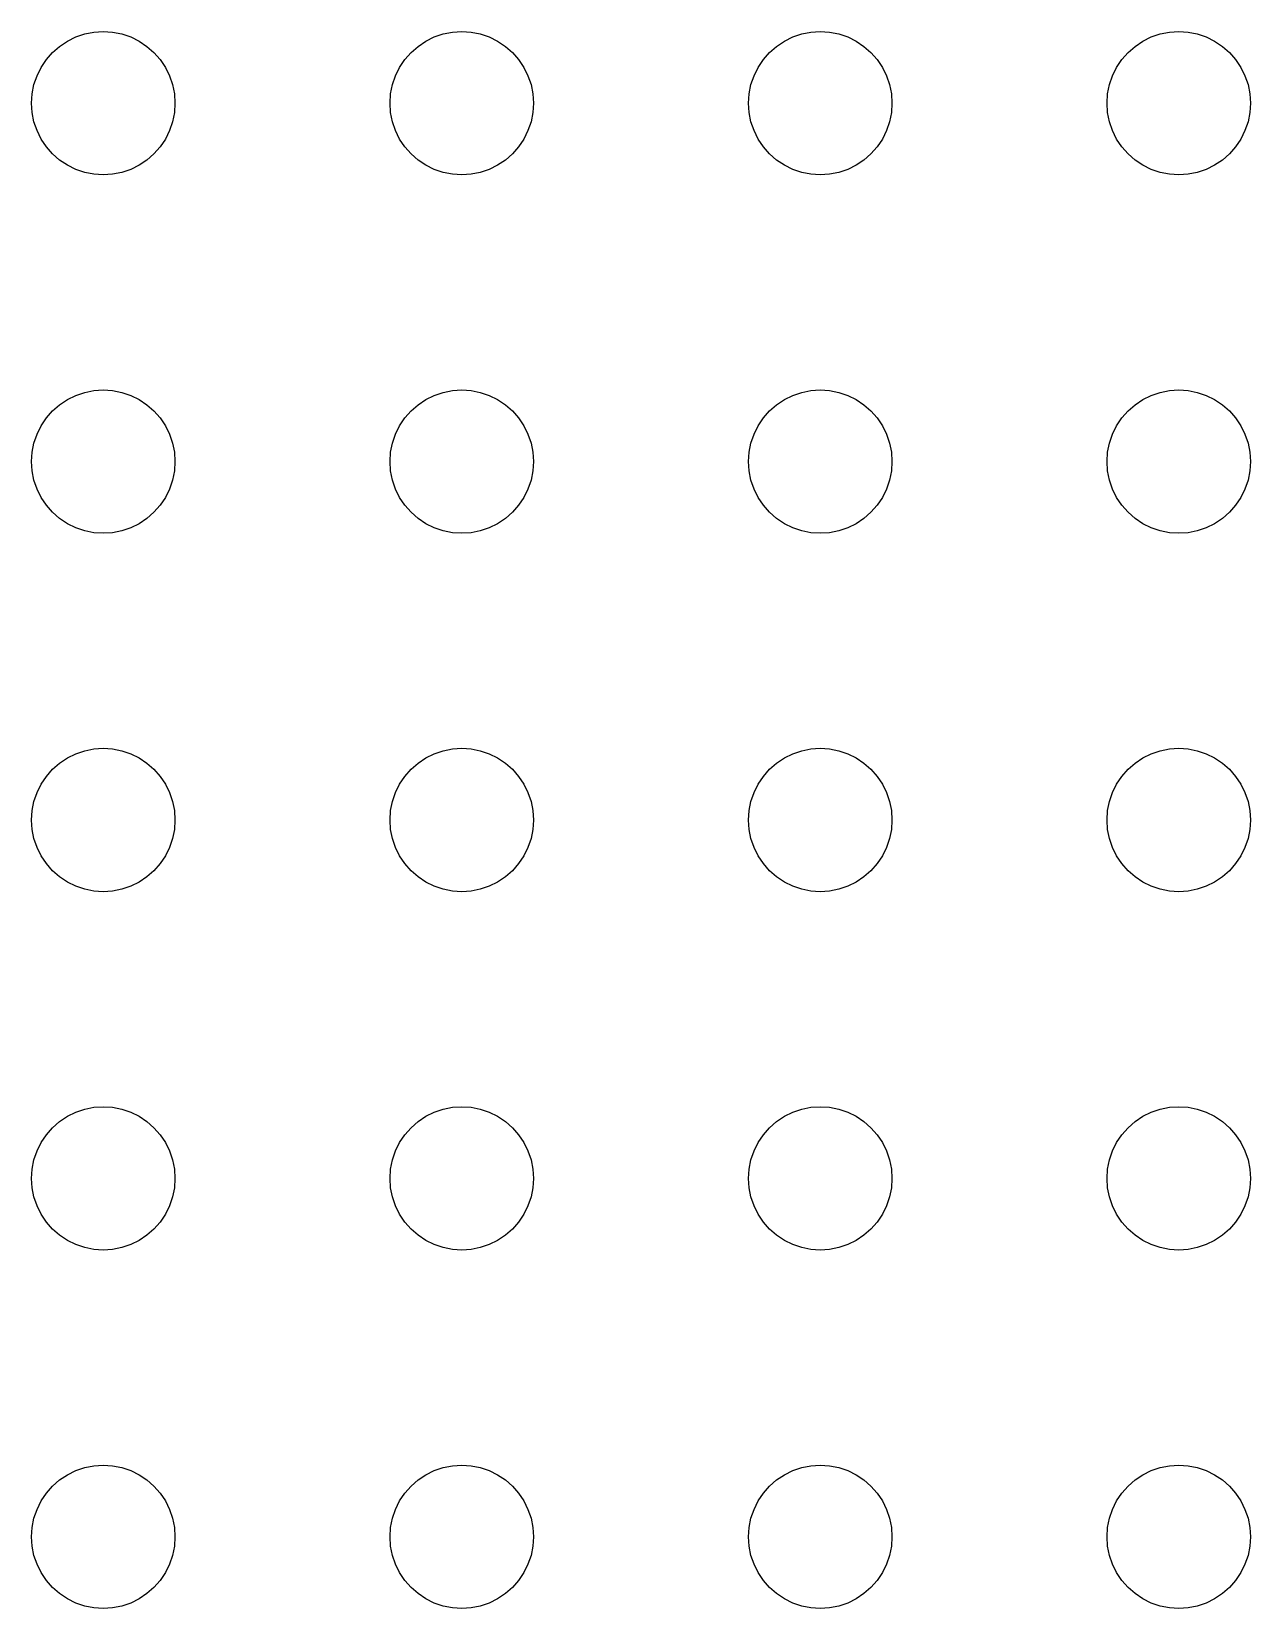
# Model space of a CAD drawing. Header units: metres. Extents: x -141 to 141, y -141 to 141.
# Drawn here: x -63 to -12, y -78 to -12 of the extents above; entities that cross this region are included whole.
import ezdxf

# ---------------------------------------------------------------- set-up
doc = ezdxf.new("R2010")
doc.units = ezdxf.units.M

msp = doc.modelspace()

# ---------------------------------------------------------------- linework, layer by layer
for p, q in [((-61.8263, -12.6199), (-61.5, -12.4019)), ((-61.5, -12.4019), (-61.148, -12.2283)), ((-61.148, -12.2283), (-60.7765, -12.1022)), ((-60.7765, -12.1022), (-60.3916, -12.0257)), ((-60.3916, -12.0257), (-60, -12)), ((-60, -12), (-59.6084, -12.0257)), ((-59.6084, -12.0257), (-59.2235, -12.1022)), ((-59.2235, -12.1022), (-58.8519, -12.2283)), ((-58.8519, -12.2283), (-58.5, -12.4019)), ((-58.5, -12.4019), (-58.1737, -12.6199)), ((-46.8263, -12.6199), (-46.5, -12.4019)), ((-46.5, -12.4019), (-46.148, -12.2283)), ((-46.148, -12.2283), (-45.7765, -12.1022)), ((-45.7765, -12.1022), (-45.3916, -12.0257)), ((-45.3916, -12.0257), (-45, -12)), ((-45, -12), (-44.6084, -12.0257)), ((-44.6084, -12.0257), (-44.2235, -12.1022)), ((-44.2235, -12.1022), (-43.8519, -12.2283)), ((-43.8519, -12.2283), (-43.5, -12.4019)), ((-43.5, -12.4019), (-43.1737, -12.6199)), ((-31.8263, -12.6199), (-31.5, -12.4019)), ((-31.5, -12.4019), (-31.148, -12.2283)), ((-31.148, -12.2283), (-30.7764, -12.1022)), ((-30.7764, -12.1022), (-30.3916, -12.0257)), ((-30.3916, -12.0257), (-30, -12)), ((-30, -12), (-29.6084, -12.0257)), ((-29.6084, -12.0257), (-29.2235, -12.1022)), ((-29.2235, -12.1022), (-28.8519, -12.2283)), ((-28.8519, -12.2283), (-28.5, -12.4019)), ((-28.5, -12.4019), (-28.1737, -12.6199)), ((-16.8263, -12.6199), (-16.5, -12.4019)), ((-16.5, -12.4019), (-16.148, -12.2283)), ((-16.148, -12.2283), (-15.7764, -12.1022)), ((-15.7764, -12.1022), (-15.3916, -12.0257)), ((-15.3916, -12.0257), (-15, -12)), ((-15, -12), (-14.6084, -12.0257)), ((-14.6084, -12.0257), (-14.2235, -12.1022)), ((-14.2235, -12.1022), (-13.8519, -12.2283)), ((-13.8519, -12.2283), (-13.5, -12.4019)), ((-13.5, -12.4019), (-13.1737, -12.6199)), ((-62.5981, -13.5), (-62.3801, -13.1737)), ((-62.3801, -13.1737), (-62.1213, -12.8787)), ((-62.1213, -12.8787), (-61.8263, -12.6199)), ((-58.1737, -12.6199), (-57.8787, -12.8787)), ((-57.8787, -12.8787), (-57.6199, -13.1737)), ((-57.6199, -13.1737), (-57.4019, -13.5)), ((-47.5981, -13.5), (-47.3801, -13.1737)), ((-47.3801, -13.1737), (-47.1213, -12.8787)), ((-47.1213, -12.8787), (-46.8263, -12.6199)), ((-43.1737, -12.6199), (-42.8787, -12.8787)), ((-42.8787, -12.8787), (-42.6199, -13.1737)), ((-42.6199, -13.1737), (-42.4019, -13.5)), ((-32.5981, -13.5), (-32.3801, -13.1737)), ((-32.3801, -13.1737), (-32.1213, -12.8787)), ((-32.1213, -12.8787), (-31.8263, -12.6199)), ((-28.1737, -12.6199), (-27.8787, -12.8787)), ((-27.8787, -12.8787), (-27.6199, -13.1737)), ((-27.6199, -13.1737), (-27.4019, -13.5)), ((-17.5981, -13.5), (-17.3801, -13.1737)), ((-17.3801, -13.1737), (-17.1213, -12.8787)), ((-17.1213, -12.8787), (-16.8263, -12.6199)), ((-13.1737, -12.6199), (-12.8787, -12.8787)), ((-12.8787, -12.8787), (-12.6199, -13.1737)), ((-12.6199, -13.1737), (-12.4019, -13.5)), ((-62.8978, -14.2235), (-62.7716, -13.8519)), ((-62.7716, -13.8519), (-62.5981, -13.5)), ((-57.4019, -13.5), (-57.2284, -13.8519)), ((-57.2284, -13.8519), (-57.1022, -14.2235)), ((-47.8978, -14.2235), (-47.7716, -13.8519)), ((-47.7716, -13.8519), (-47.5981, -13.5)), ((-42.4019, -13.5), (-42.2284, -13.8519)), ((-42.2284, -13.8519), (-42.1022, -14.2235)), ((-32.8978, -14.2235), (-32.7716, -13.8519)), ((-32.7716, -13.8519), (-32.5981, -13.5)), ((-27.4019, -13.5), (-27.2283, -13.8519)), ((-27.2283, -13.8519), (-27.1022, -14.2235)), ((-17.8978, -14.2235), (-17.7716, -13.8519)), ((-17.7716, -13.8519), (-17.5981, -13.5)), ((-12.4019, -13.5), (-12.2283, -13.8519)), ((-12.2283, -13.8519), (-12.1022, -14.2235)), ((-62.9743, -14.6084), (-62.8978, -14.2235)), ((-57.1022, -14.2235), (-57.0257, -14.6084)), ((-47.9743, -14.6084), (-47.8978, -14.2235)), ((-42.1022, -14.2235), (-42.0257, -14.6084)), ((-32.9743, -14.6084), (-32.8978, -14.2235)), ((-27.1022, -14.2235), (-27.0257, -14.6084)), ((-17.9743, -14.6084), (-17.8978, -14.2235)), ((-12.1022, -14.2235), (-12.0257, -14.6084)), ((-63, -15), (-62.9743, -14.6084)), ((-62.9743, -15.3916), (-63, -15)), ((-57.0257, -14.6084), (-57, -15)), ((-57, -15), (-57.0257, -15.3916)), ((-48, -15), (-47.9743, -14.6084)), ((-47.9743, -15.3916), (-48, -15)), ((-42.0257, -14.6084), (-42, -15)), ((-42, -15), (-42.0257, -15.3916)), ((-33, -15), (-32.9743, -14.6084)), ((-32.9743, -15.3916), (-33, -15)), ((-27.0257, -14.6084), (-27, -15)), ((-27, -15), (-27.0257, -15.3916)), ((-18, -15), (-17.9743, -14.6084)), ((-17.9743, -15.3916), (-18, -15)), ((-12.0257, -14.6084), (-12, -15)), ((-12, -15), (-12.0257, -15.3916)), ((-62.8978, -15.7764), (-62.9743, -15.3916)), ((-62.7716, -16.148), (-62.8978, -15.7764)), ((-57.1022, -15.7764), (-57.2284, -16.148)), ((-57.0257, -15.3916), (-57.1022, -15.7764)), ((-47.8978, -15.7764), (-47.9743, -15.3916)), ((-47.7716, -16.148), (-47.8978, -15.7764)), ((-42.1022, -15.7764), (-42.2284, -16.148)), ((-42.0257, -15.3916), (-42.1022, -15.7764)), ((-32.8978, -15.7764), (-32.9743, -15.3916)), ((-32.7716, -16.148), (-32.8978, -15.7764)), ((-27.1022, -15.7764), (-27.2283, -16.148)), ((-27.0257, -15.3916), (-27.1022, -15.7764)), ((-17.8978, -15.7764), (-17.9743, -15.3916)), ((-17.7716, -16.148), (-17.8978, -15.7764)), ((-12.1022, -15.7764), (-12.2283, -16.148)), ((-12.0257, -15.3916), (-12.1022, -15.7764)), ((-62.5981, -16.5), (-62.7716, -16.148)), ((-62.3801, -16.8263), (-62.5981, -16.5)), ((-57.4019, -16.5), (-57.6199, -16.8263)), ((-57.2284, -16.148), (-57.4019, -16.5)), ((-47.5981, -16.5), (-47.7716, -16.148)), ((-47.3801, -16.8263), (-47.5981, -16.5)), ((-42.4019, -16.5), (-42.6199, -16.8263)), ((-42.2284, -16.148), (-42.4019, -16.5)), ((-32.5981, -16.5), (-32.7716, -16.148)), ((-32.3801, -16.8263), (-32.5981, -16.5)), ((-27.4019, -16.5), (-27.6199, -16.8263)), ((-27.2283, -16.148), (-27.4019, -16.5)), ((-17.5981, -16.5), (-17.7716, -16.148)), ((-17.3801, -16.8263), (-17.5981, -16.5)), ((-12.4019, -16.5), (-12.6199, -16.8263)), ((-12.2283, -16.148), (-12.4019, -16.5)), ((-62.1213, -17.1213), (-62.3801, -16.8263)), ((-61.8263, -17.3801), (-62.1213, -17.1213)), ((-57.8787, -17.1213), (-58.1737, -17.3801)), ((-57.6199, -16.8263), (-57.8787, -17.1213)), ((-47.1213, -17.1213), (-47.3801, -16.8263)), ((-46.8263, -17.3801), (-47.1213, -17.1213)), ((-42.8787, -17.1213), (-43.1737, -17.3801)), ((-42.6199, -16.8263), (-42.8787, -17.1213)), ((-32.1213, -17.1213), (-32.3801, -16.8263)), ((-31.8263, -17.3801), (-32.1213, -17.1213)), ((-27.8787, -17.1213), (-28.1737, -17.3801)), ((-27.6199, -16.8263), (-27.8787, -17.1213)), ((-17.1213, -17.1213), (-17.3801, -16.8263)), ((-16.8263, -17.3801), (-17.1213, -17.1213)), ((-12.8787, -17.1213), (-13.1737, -17.3801)), ((-12.6199, -16.8263), (-12.8787, -17.1213)), ((-61.5, -17.5981), (-61.8263, -17.3801)), ((-61.148, -17.7716), (-61.5, -17.5981)), ((-60.7765, -17.8978), (-61.148, -17.7716)), ((-58.8519, -17.7716), (-59.2235, -17.8978)), ((-58.5, -17.5981), (-58.8519, -17.7716)), ((-58.1737, -17.3801), (-58.5, -17.5981)), ((-46.5, -17.5981), (-46.8263, -17.3801)), ((-46.148, -17.7716), (-46.5, -17.5981)), ((-45.7765, -17.8978), (-46.148, -17.7716)), ((-43.8519, -17.7716), (-44.2235, -17.8978)), ((-43.5, -17.5981), (-43.8519, -17.7716)), ((-43.1737, -17.3801), (-43.5, -17.5981)), ((-31.5, -17.5981), (-31.8263, -17.3801)), ((-31.148, -17.7716), (-31.5, -17.5981)), ((-30.7764, -17.8978), (-31.148, -17.7716)), ((-28.8519, -17.7716), (-29.2235, -17.8978)), ((-28.5, -17.5981), (-28.8519, -17.7716)), ((-28.1737, -17.3801), (-28.5, -17.5981)), ((-16.5, -17.5981), (-16.8263, -17.3801)), ((-16.148, -17.7716), (-16.5, -17.5981)), ((-15.7764, -17.8978), (-16.148, -17.7716)), ((-13.8519, -17.7716), (-14.2235, -17.8978)), ((-13.5, -17.5981), (-13.8519, -17.7716)), ((-13.1737, -17.3801), (-13.5, -17.5981)), ((-60.3916, -17.9743), (-60.7765, -17.8978)), ((-60, -18), (-60.3916, -17.9743)), ((-59.6084, -17.9743), (-60, -18)), ((-59.2235, -17.8978), (-59.6084, -17.9743)), ((-45.3916, -17.9743), (-45.7765, -17.8978)), ((-45, -18), (-45.3916, -17.9743)), ((-44.6084, -17.9743), (-45, -18)), ((-44.2235, -17.8978), (-44.6084, -17.9743)), ((-30.3916, -17.9743), (-30.7764, -17.8978)), ((-30, -18), (-30.3916, -17.9743)), ((-29.6084, -17.9743), (-30, -18)), ((-29.2235, -17.8978), (-29.6084, -17.9743)), ((-15.3916, -17.9743), (-15.7764, -17.8978)), ((-15, -18), (-15.3916, -17.9743)), ((-14.6084, -17.9743), (-15, -18)), ((-14.2235, -17.8978), (-14.6084, -17.9743)), ((-60.7765, -27.1022), (-60.3916, -27.0257)), ((-60.3916, -27.0257), (-60, -27)), ((-60, -27), (-59.6084, -27.0257)), ((-59.6084, -27.0257), (-59.2235, -27.1022)), ((-45.7765, -27.1022), (-45.3916, -27.0257)), ((-45.3916, -27.0257), (-45, -27)), ((-45, -27), (-44.6084, -27.0257)), ((-44.6084, -27.0257), (-44.2235, -27.1022)), ((-30.7764, -27.1022), (-30.3916, -27.0257)), ((-30.3916, -27.0257), (-30, -27)), ((-30, -27), (-29.6084, -27.0257)), ((-29.6084, -27.0257), (-29.2235, -27.1022)), ((-15.7764, -27.1022), (-15.3916, -27.0257)), ((-15.3916, -27.0257), (-15, -27)), ((-15, -27), (-14.6084, -27.0257)), ((-14.6084, -27.0257), (-14.2235, -27.1022)), ((-62.1213, -27.8787), (-61.8263, -27.6199)), ((-61.8263, -27.6199), (-61.5, -27.4019)), ((-61.5, -27.4019), (-61.148, -27.2283)), ((-61.148, -27.2283), (-60.7765, -27.1022)), ((-59.2235, -27.1022), (-58.8519, -27.2283)), ((-58.8519, -27.2283), (-58.5, -27.4019)), ((-58.5, -27.4019), (-58.1737, -27.6199)), ((-58.1737, -27.6199), (-57.8787, -27.8787)), ((-47.1213, -27.8787), (-46.8263, -27.6199)), ((-46.8263, -27.6199), (-46.5, -27.4019)), ((-46.5, -27.4019), (-46.148, -27.2283)), ((-46.148, -27.2283), (-45.7765, -27.1022)), ((-44.2235, -27.1022), (-43.8519, -27.2283)), ((-43.8519, -27.2283), (-43.5, -27.4019)), ((-43.5, -27.4019), (-43.1737, -27.6199)), ((-43.1737, -27.6199), (-42.8787, -27.8787)), ((-32.1213, -27.8787), (-31.8263, -27.6199)), ((-31.8263, -27.6199), (-31.5, -27.4019)), ((-31.5, -27.4019), (-31.148, -27.2283)), ((-31.148, -27.2283), (-30.7764, -27.1022)), ((-29.2235, -27.1022), (-28.8519, -27.2283)), ((-28.8519, -27.2283), (-28.5, -27.4019)), ((-28.5, -27.4019), (-28.1737, -27.6199)), ((-28.1737, -27.6199), (-27.8787, -27.8787)), ((-17.1213, -27.8787), (-16.8263, -27.6199)), ((-16.8263, -27.6199), (-16.5, -27.4019)), ((-16.5, -27.4019), (-16.148, -27.2283)), ((-16.148, -27.2283), (-15.7764, -27.1022)), ((-14.2235, -27.1022), (-13.8519, -27.2283)), ((-13.8519, -27.2283), (-13.5, -27.4019)), ((-13.5, -27.4019), (-13.1737, -27.6199)), ((-13.1737, -27.6199), (-12.8787, -27.8787)), ((-62.5981, -28.5), (-62.3801, -28.1737)), ((-62.3801, -28.1737), (-62.1213, -27.8787)), ((-57.8787, -27.8787), (-57.6199, -28.1737)), ((-57.6199, -28.1737), (-57.4019, -28.5)), ((-47.5981, -28.5), (-47.3801, -28.1737)), ((-47.3801, -28.1737), (-47.1213, -27.8787)), ((-42.8787, -27.8787), (-42.6199, -28.1737)), ((-42.6199, -28.1737), (-42.4019, -28.5)), ((-32.5981, -28.5), (-32.3801, -28.1737)), ((-32.3801, -28.1737), (-32.1213, -27.8787)), ((-27.8787, -27.8787), (-27.6199, -28.1737)), ((-27.6199, -28.1737), (-27.4019, -28.5)), ((-17.5981, -28.5), (-17.3801, -28.1737)), ((-17.3801, -28.1737), (-17.1213, -27.8787)), ((-12.8787, -27.8787), (-12.6199, -28.1737)), ((-12.6199, -28.1737), (-12.4019, -28.5)), ((-62.8978, -29.2235), (-62.7716, -28.8519)), ((-62.7716, -28.8519), (-62.5981, -28.5)), ((-57.4019, -28.5), (-57.2284, -28.8519)), ((-57.2284, -28.8519), (-57.1022, -29.2235)), ((-47.8978, -29.2235), (-47.7716, -28.8519)), ((-47.7716, -28.8519), (-47.5981, -28.5)), ((-42.4019, -28.5), (-42.2284, -28.8519)), ((-42.2284, -28.8519), (-42.1022, -29.2235)), ((-32.8978, -29.2235), (-32.7716, -28.8519)), ((-32.7716, -28.8519), (-32.5981, -28.5)), ((-27.4019, -28.5), (-27.2283, -28.8519)), ((-27.2283, -28.8519), (-27.1022, -29.2235)), ((-17.8978, -29.2235), (-17.7716, -28.8519)), ((-17.7716, -28.8519), (-17.5981, -28.5)), ((-12.4019, -28.5), (-12.2283, -28.8519)), ((-12.2283, -28.8519), (-12.1022, -29.2235)), ((-63, -30), (-62.9743, -29.6084)), ((-62.9743, -29.6084), (-62.8978, -29.2235)), ((-57.1022, -29.2235), (-57.0257, -29.6084)), ((-57.0257, -29.6084), (-57, -30)), ((-48, -30), (-47.9743, -29.6084)), ((-47.9743, -29.6084), (-47.8978, -29.2235)), ((-42.1022, -29.2235), (-42.0257, -29.6084)), ((-42.0257, -29.6084), (-42, -30)), ((-33, -30), (-32.9743, -29.6084)), ((-32.9743, -29.6084), (-32.8978, -29.2235)), ((-27.1022, -29.2235), (-27.0257, -29.6084)), ((-27.0257, -29.6084), (-27, -30)), ((-18, -30), (-17.9743, -29.6084)), ((-17.9743, -29.6084), (-17.8978, -29.2235)), ((-12.1022, -29.2235), (-12.0257, -29.6084)), ((-12.0257, -29.6084), (-12, -30)), ((-62.9743, -30.3916), (-63, -30)), ((-57, -30), (-57.0257, -30.3916)), ((-47.9743, -30.3916), (-48, -30)), ((-42, -30), (-42.0257, -30.3916)), ((-32.9743, -30.3916), (-33, -30)), ((-27, -30), (-27.0257, -30.3916)), ((-17.9743, -30.3916), (-18, -30)), ((-12, -30), (-12.0257, -30.3916)), ((-62.8978, -30.7764), (-62.9743, -30.3916)), ((-62.7716, -31.148), (-62.8978, -30.7764)), ((-57.1022, -30.7764), (-57.2284, -31.148)), ((-57.0257, -30.3916), (-57.1022, -30.7764)), ((-47.8978, -30.7764), (-47.9743, -30.3916)), ((-47.7716, -31.148), (-47.8978, -30.7764)), ((-42.1022, -30.7764), (-42.2284, -31.148)), ((-42.0257, -30.3916), (-42.1022, -30.7764)), ((-32.8978, -30.7764), (-32.9743, -30.3916)), ((-32.7716, -31.148), (-32.8978, -30.7764)), ((-27.1022, -30.7764), (-27.2283, -31.148)), ((-27.0257, -30.3916), (-27.1022, -30.7764)), ((-17.8978, -30.7764), (-17.9743, -30.3916)), ((-17.7716, -31.148), (-17.8978, -30.7764)), ((-12.1022, -30.7764), (-12.2283, -31.148)), ((-12.0257, -30.3916), (-12.1022, -30.7764)), ((-62.5981, -31.5), (-62.7716, -31.148)), ((-62.3801, -31.8263), (-62.5981, -31.5)), ((-57.4019, -31.5), (-57.6199, -31.8263)), ((-57.2284, -31.148), (-57.4019, -31.5)), ((-47.5981, -31.5), (-47.7716, -31.148)), ((-47.3801, -31.8263), (-47.5981, -31.5)), ((-42.4019, -31.5), (-42.6199, -31.8263)), ((-42.2284, -31.148), (-42.4019, -31.5)), ((-32.5981, -31.5), (-32.7716, -31.148)), ((-32.3801, -31.8263), (-32.5981, -31.5)), ((-27.4019, -31.5), (-27.6199, -31.8263)), ((-27.2283, -31.148), (-27.4019, -31.5)), ((-17.5981, -31.5), (-17.7716, -31.148)), ((-17.3801, -31.8263), (-17.5981, -31.5)), ((-12.4019, -31.5), (-12.6199, -31.8263)), ((-12.2283, -31.148), (-12.4019, -31.5)), ((-62.1213, -32.1213), (-62.3801, -31.8263)), ((-61.8263, -32.3801), (-62.1213, -32.1213)), ((-57.8787, -32.1213), (-58.1737, -32.3801)), ((-57.6199, -31.8263), (-57.8787, -32.1213)), ((-47.1213, -32.1213), (-47.3801, -31.8263)), ((-46.8263, -32.3801), (-47.1213, -32.1213)), ((-42.8787, -32.1213), (-43.1737, -32.3801)), ((-42.6199, -31.8263), (-42.8787, -32.1213)), ((-32.1213, -32.1213), (-32.3801, -31.8263)), ((-31.8263, -32.3801), (-32.1213, -32.1213)), ((-27.8787, -32.1213), (-28.1737, -32.3801)), ((-27.6199, -31.8263), (-27.8787, -32.1213)), ((-17.1213, -32.1213), (-17.3801, -31.8263)), ((-16.8263, -32.3801), (-17.1213, -32.1213)), ((-12.8787, -32.1213), (-13.1737, -32.3801)), ((-12.6199, -31.8263), (-12.8787, -32.1213)), ((-61.5, -32.5981), (-61.8263, -32.3801)), ((-61.148, -32.7716), (-61.5, -32.5981)), ((-60.7765, -32.8978), (-61.148, -32.7716)), ((-60.3916, -32.9743), (-60.7765, -32.8978)), ((-60, -33), (-60.3916, -32.9743)), ((-59.6084, -32.9743), (-60, -33)), ((-59.2235, -32.8978), (-59.6084, -32.9743)), ((-58.8519, -32.7716), (-59.2235, -32.8978)), ((-58.5, -32.5981), (-58.8519, -32.7716)), ((-58.1737, -32.3801), (-58.5, -32.5981)), ((-46.5, -32.5981), (-46.8263, -32.3801)), ((-46.148, -32.7716), (-46.5, -32.5981)), ((-45.7765, -32.8978), (-46.148, -32.7716)), ((-45.3916, -32.9743), (-45.7765, -32.8978)), ((-45, -33), (-45.3916, -32.9743)), ((-44.6084, -32.9743), (-45, -33)), ((-44.2235, -32.8978), (-44.6084, -32.9743)), ((-43.8519, -32.7716), (-44.2235, -32.8978)), ((-43.5, -32.5981), (-43.8519, -32.7716)), ((-43.1737, -32.3801), (-43.5, -32.5981)), ((-31.5, -32.5981), (-31.8263, -32.3801)), ((-31.148, -32.7716), (-31.5, -32.5981)), ((-30.7764, -32.8978), (-31.148, -32.7716)), ((-30.3916, -32.9743), (-30.7764, -32.8978)), ((-30, -33), (-30.3916, -32.9743)), ((-29.6084, -32.9743), (-30, -33)), ((-29.2235, -32.8978), (-29.6084, -32.9743)), ((-28.8519, -32.7716), (-29.2235, -32.8978)), ((-28.5, -32.5981), (-28.8519, -32.7716)), ((-28.1737, -32.3801), (-28.5, -32.5981)), ((-16.5, -32.5981), (-16.8263, -32.3801)), ((-16.148, -32.7716), (-16.5, -32.5981)), ((-15.7764, -32.8978), (-16.148, -32.7716)), ((-15.3916, -32.9743), (-15.7764, -32.8978)), ((-15, -33), (-15.3916, -32.9743)), ((-14.6084, -32.9743), (-15, -33)), ((-14.2235, -32.8978), (-14.6084, -32.9743)), ((-13.8519, -32.7716), (-14.2235, -32.8978)), ((-13.5, -32.5981), (-13.8519, -32.7716)), ((-13.1737, -32.3801), (-13.5, -32.5981)), ((-61.5, -42.4019), (-61.148, -42.2284)), ((-61.148, -42.2284), (-60.7765, -42.1022)), ((-60.7765, -42.1022), (-60.3916, -42.0257)), ((-60.3916, -42.0257), (-60, -42)), ((-60, -42), (-59.6084, -42.0257)), ((-59.6084, -42.0257), (-59.2235, -42.1022)), ((-59.2235, -42.1022), (-58.8519, -42.2284)), ((-58.8519, -42.2284), (-58.5, -42.4019)), ((-46.5, -42.4019), (-46.148, -42.2284)), ((-46.148, -42.2284), (-45.7765, -42.1022)), ((-45.7765, -42.1022), (-45.3916, -42.0257)), ((-45.3916, -42.0257), (-45, -42)), ((-45, -42), (-44.6084, -42.0257)), ((-44.6084, -42.0257), (-44.2235, -42.1022)), ((-44.2235, -42.1022), (-43.8519, -42.2284)), ((-43.8519, -42.2284), (-43.5, -42.4019)), ((-31.5, -42.4019), (-31.148, -42.2284)), ((-31.148, -42.2284), (-30.7764, -42.1022)), ((-30.7764, -42.1022), (-30.3916, -42.0257)), ((-30.3916, -42.0257), (-30, -42)), ((-30, -42), (-29.6084, -42.0257)), ((-29.6084, -42.0257), (-29.2235, -42.1022)), ((-29.2235, -42.1022), (-28.8519, -42.2284)), ((-28.8519, -42.2284), (-28.5, -42.4019)), ((-16.5, -42.4019), (-16.148, -42.2284)), ((-16.148, -42.2284), (-15.7764, -42.1022)), ((-15.7764, -42.1022), (-15.3916, -42.0257)), ((-15.3916, -42.0257), (-15, -42)), ((-15, -42), (-14.6084, -42.0257)), ((-14.6084, -42.0257), (-14.2235, -42.1022)), ((-14.2235, -42.1022), (-13.8519, -42.2284)), ((-13.8519, -42.2284), (-13.5, -42.4019)), ((-62.3801, -43.1737), (-62.1213, -42.8787)), ((-62.1213, -42.8787), (-61.8263, -42.6199)), ((-61.8263, -42.6199), (-61.5, -42.4019)), ((-58.5, -42.4019), (-58.1737, -42.6199)), ((-58.1737, -42.6199), (-57.8787, -42.8787)), ((-57.8787, -42.8787), (-57.6199, -43.1737)), ((-47.3801, -43.1737), (-47.1213, -42.8787)), ((-47.1213, -42.8787), (-46.8263, -42.6199)), ((-46.8263, -42.6199), (-46.5, -42.4019)), ((-43.5, -42.4019), (-43.1737, -42.6199)), ((-43.1737, -42.6199), (-42.8787, -42.8787)), ((-42.8787, -42.8787), (-42.6199, -43.1737)), ((-32.3801, -43.1737), (-32.1213, -42.8787)), ((-32.1213, -42.8787), (-31.8263, -42.6199)), ((-31.8263, -42.6199), (-31.5, -42.4019)), ((-28.5, -42.4019), (-28.1737, -42.6199)), ((-28.1737, -42.6199), (-27.8787, -42.8787)), ((-27.8787, -42.8787), (-27.6199, -43.1737)), ((-17.3801, -43.1737), (-17.1213, -42.8787)), ((-17.1213, -42.8787), (-16.8263, -42.6199)), ((-16.8263, -42.6199), (-16.5, -42.4019)), ((-13.5, -42.4019), (-13.1737, -42.6199)), ((-13.1737, -42.6199), (-12.8787, -42.8787)), ((-12.8787, -42.8787), (-12.6199, -43.1737)), ((-62.7716, -43.8519), (-62.5981, -43.5)), ((-62.5981, -43.5), (-62.3801, -43.1737)), ((-57.6199, -43.1737), (-57.4019, -43.5)), ((-57.4019, -43.5), (-57.2284, -43.8519)), ((-47.7716, -43.8519), (-47.5981, -43.5)), ((-47.5981, -43.5), (-47.3801, -43.1737)), ((-42.6199, -43.1737), (-42.4019, -43.5)), ((-42.4019, -43.5), (-42.2284, -43.8519)), ((-32.7716, -43.8519), (-32.5981, -43.5)), ((-32.5981, -43.5), (-32.3801, -43.1737)), ((-27.6199, -43.1737), (-27.4019, -43.5)), ((-27.4019, -43.5), (-27.2283, -43.8519)), ((-17.7716, -43.8519), (-17.5981, -43.5)), ((-17.5981, -43.5), (-17.3801, -43.1737)), ((-12.6199, -43.1737), (-12.4019, -43.5)), ((-12.4019, -43.5), (-12.2283, -43.8519)), ((-62.8978, -44.2235), (-62.7716, -43.8519)), ((-57.2284, -43.8519), (-57.1022, -44.2235)), ((-47.8978, -44.2235), (-47.7716, -43.8519)), ((-42.2284, -43.8519), (-42.1022, -44.2235)), ((-32.8978, -44.2235), (-32.7716, -43.8519)), ((-27.2283, -43.8519), (-27.1022, -44.2235)), ((-17.8978, -44.2235), (-17.7716, -43.8519)), ((-12.2283, -43.8519), (-12.1022, -44.2235)), ((-63, -45), (-62.9743, -44.6084)), ((-62.9743, -44.6084), (-62.8978, -44.2235)), ((-57.1022, -44.2235), (-57.0257, -44.6084)), ((-57.0257, -44.6084), (-57, -45)), ((-48, -45), (-47.9743, -44.6084)), ((-47.9743, -44.6084), (-47.8978, -44.2235)), ((-42.1022, -44.2235), (-42.0257, -44.6084)), ((-42.0257, -44.6084), (-42, -45)), ((-33, -45), (-32.9743, -44.6084)), ((-32.9743, -44.6084), (-32.8978, -44.2235)), ((-27.1022, -44.2235), (-27.0257, -44.6084)), ((-27.0257, -44.6084), (-27, -45)), ((-18, -45), (-17.9743, -44.6084)), ((-17.9743, -44.6084), (-17.8978, -44.2235)), ((-12.1022, -44.2235), (-12.0257, -44.6084)), ((-12.0257, -44.6084), (-12, -45)), ((-62.9743, -45.3916), (-63, -45)), ((-62.8978, -45.7765), (-62.9743, -45.3916)), ((-57.0257, -45.3916), (-57.1022, -45.7765)), ((-57, -45), (-57.0257, -45.3916)), ((-47.9743, -45.3916), (-48, -45)), ((-47.8978, -45.7765), (-47.9743, -45.3916)), ((-42.0257, -45.3916), (-42.1022, -45.7765)), ((-42, -45), (-42.0257, -45.3916)), ((-32.9743, -45.3916), (-33, -45)), ((-32.8978, -45.7765), (-32.9743, -45.3916)), ((-27.0257, -45.3916), (-27.1022, -45.7765)), ((-27, -45), (-27.0257, -45.3916)), ((-17.9743, -45.3916), (-18, -45)), ((-17.8978, -45.7765), (-17.9743, -45.3916)), ((-12.0257, -45.3916), (-12.1022, -45.7765)), ((-12, -45), (-12.0257, -45.3916)), ((-62.7716, -46.148), (-62.8978, -45.7765)), ((-62.5981, -46.5), (-62.7716, -46.148)), ((-57.2284, -46.148), (-57.4019, -46.5)), ((-57.1022, -45.7765), (-57.2284, -46.148)), ((-47.7716, -46.148), (-47.8978, -45.7765)), ((-47.5981, -46.5), (-47.7716, -46.148)), ((-42.2284, -46.148), (-42.4019, -46.5)), ((-42.1022, -45.7765), (-42.2284, -46.148)), ((-32.7716, -46.148), (-32.8978, -45.7765)), ((-32.5981, -46.5), (-32.7716, -46.148)), ((-27.2283, -46.148), (-27.4019, -46.5)), ((-27.1022, -45.7765), (-27.2283, -46.148)), ((-17.7716, -46.148), (-17.8978, -45.7765)), ((-17.5981, -46.5), (-17.7716, -46.148)), ((-12.2283, -46.148), (-12.4019, -46.5)), ((-12.1022, -45.7765), (-12.2283, -46.148)), ((-62.3801, -46.8263), (-62.5981, -46.5)), ((-62.1213, -47.1213), (-62.3801, -46.8263)), ((-57.6199, -46.8263), (-57.8787, -47.1213)), ((-57.4019, -46.5), (-57.6199, -46.8263)), ((-47.3801, -46.8263), (-47.5981, -46.5)), ((-47.1213, -47.1213), (-47.3801, -46.8263)), ((-42.6199, -46.8263), (-42.8787, -47.1213)), ((-42.4019, -46.5), (-42.6199, -46.8263)), ((-32.3801, -46.8263), (-32.5981, -46.5)), ((-32.1213, -47.1213), (-32.3801, -46.8263)), ((-27.6199, -46.8263), (-27.8787, -47.1213)), ((-27.4019, -46.5), (-27.6199, -46.8263)), ((-17.3801, -46.8263), (-17.5981, -46.5)), ((-17.1213, -47.1213), (-17.3801, -46.8263)), ((-12.6199, -46.8263), (-12.8787, -47.1213)), ((-12.4019, -46.5), (-12.6199, -46.8263)), ((-61.8263, -47.3801), (-62.1213, -47.1213)), ((-61.5, -47.5981), (-61.8263, -47.3801)), ((-58.1737, -47.3801), (-58.5, -47.5981)), ((-57.8787, -47.1213), (-58.1737, -47.3801)), ((-46.8263, -47.3801), (-47.1213, -47.1213)), ((-46.5, -47.5981), (-46.8263, -47.3801)), ((-43.1737, -47.3801), (-43.5, -47.5981)), ((-42.8787, -47.1213), (-43.1737, -47.3801)), ((-31.8263, -47.3801), (-32.1213, -47.1213)), ((-31.5, -47.5981), (-31.8263, -47.3801)), ((-28.1737, -47.3801), (-28.5, -47.5981)), ((-27.8787, -47.1213), (-28.1737, -47.3801)), ((-16.8263, -47.3801), (-17.1213, -47.1213)), ((-16.5, -47.5981), (-16.8263, -47.3801)), ((-13.1737, -47.3801), (-13.5, -47.5981)), ((-12.8787, -47.1213), (-13.1737, -47.3801)), ((-61.148, -47.7716), (-61.5, -47.5981)), ((-60.7765, -47.8978), (-61.148, -47.7716)), ((-60.3916, -47.9743), (-60.7765, -47.8978)), ((-60, -48), (-60.3916, -47.9743)), ((-59.6084, -47.9743), (-60, -48)), ((-59.2235, -47.8978), (-59.6084, -47.9743)), ((-58.8519, -47.7716), (-59.2235, -47.8978)), ((-58.5, -47.5981), (-58.8519, -47.7716)), ((-46.148, -47.7716), (-46.5, -47.5981)), ((-45.7765, -47.8978), (-46.148, -47.7716)), ((-45.3916, -47.9743), (-45.7765, -47.8978)), ((-45, -48), (-45.3916, -47.9743)), ((-44.6084, -47.9743), (-45, -48)), ((-44.2235, -47.8978), (-44.6084, -47.9743)), ((-43.8519, -47.7716), (-44.2235, -47.8978)), ((-43.5, -47.5981), (-43.8519, -47.7716)), ((-31.148, -47.7716), (-31.5, -47.5981)), ((-30.7764, -47.8978), (-31.148, -47.7716)), ((-30.3916, -47.9743), (-30.7764, -47.8978)), ((-30, -48), (-30.3916, -47.9743)), ((-29.6084, -47.9743), (-30, -48)), ((-29.2235, -47.8978), (-29.6084, -47.9743)), ((-28.8519, -47.7716), (-29.2235, -47.8978)), ((-28.5, -47.5981), (-28.8519, -47.7716)), ((-16.148, -47.7716), (-16.5, -47.5981)), ((-15.7764, -47.8978), (-16.148, -47.7716)), ((-15.3916, -47.9743), (-15.7764, -47.8978)), ((-15, -48), (-15.3916, -47.9743)), ((-14.6084, -47.9743), (-15, -48)), ((-14.2235, -47.8978), (-14.6084, -47.9743)), ((-13.8519, -47.7716), (-14.2235, -47.8978)), ((-13.5, -47.5981), (-13.8519, -47.7716)), ((-61.8263, -57.6199), (-61.5, -57.4019)), ((-61.5, -57.4019), (-61.148, -57.2284)), ((-61.148, -57.2284), (-60.7765, -57.1022)), ((-60.7765, -57.1022), (-60.3916, -57.0257)), ((-60.3916, -57.0257), (-60, -57)), ((-60, -57), (-59.6084, -57.0257)), ((-59.6084, -57.0257), (-59.2235, -57.1022)), ((-59.2235, -57.1022), (-58.8519, -57.2284)), ((-58.8519, -57.2284), (-58.5, -57.4019)), ((-58.5, -57.4019), (-58.1737, -57.6199)), ((-46.8263, -57.6199), (-46.5, -57.4019)), ((-46.5, -57.4019), (-46.148, -57.2284)), ((-46.148, -57.2284), (-45.7765, -57.1022)), ((-45.7765, -57.1022), (-45.3916, -57.0257)), ((-45.3916, -57.0257), (-45, -57)), ((-45, -57), (-44.6084, -57.0257)), ((-44.6084, -57.0257), (-44.2235, -57.1022)), ((-44.2235, -57.1022), (-43.8519, -57.2284)), ((-43.8519, -57.2284), (-43.5, -57.4019)), ((-43.5, -57.4019), (-43.1737, -57.6199)), ((-31.8263, -57.6199), (-31.5, -57.4019)), ((-31.5, -57.4019), (-31.148, -57.2284)), ((-31.148, -57.2284), (-30.7764, -57.1022)), ((-30.7764, -57.1022), (-30.3916, -57.0257)), ((-30.3916, -57.0257), (-30, -57)), ((-30, -57), (-29.6084, -57.0257)), ((-29.6084, -57.0257), (-29.2235, -57.1022)), ((-29.2235, -57.1022), (-28.8519, -57.2284)), ((-28.8519, -57.2284), (-28.5, -57.4019)), ((-28.5, -57.4019), (-28.1737, -57.6199)), ((-16.8263, -57.6199), (-16.5, -57.4019)), ((-16.5, -57.4019), (-16.148, -57.2284)), ((-16.148, -57.2284), (-15.7764, -57.1022)), ((-15.7764, -57.1022), (-15.3916, -57.0257)), ((-15.3916, -57.0257), (-15, -57)), ((-15, -57), (-14.6084, -57.0257)), ((-14.6084, -57.0257), (-14.2235, -57.1022)), ((-14.2235, -57.1022), (-13.8519, -57.2284)), ((-13.8519, -57.2284), (-13.5, -57.4019)), ((-13.5, -57.4019), (-13.1737, -57.6199)), ((-62.3801, -58.1737), (-62.1213, -57.8787)), ((-62.1213, -57.8787), (-61.8263, -57.6199)), ((-58.1737, -57.6199), (-57.8787, -57.8787)), ((-57.8787, -57.8787), (-57.6199, -58.1737)), ((-47.3801, -58.1737), (-47.1213, -57.8787)), ((-47.1213, -57.8787), (-46.8263, -57.6199)), ((-43.1737, -57.6199), (-42.8787, -57.8787)), ((-42.8787, -57.8787), (-42.6199, -58.1737)), ((-32.3801, -58.1737), (-32.1213, -57.8787)), ((-32.1213, -57.8787), (-31.8263, -57.6199)), ((-28.1737, -57.6199), (-27.8787, -57.8787)), ((-27.8787, -57.8787), (-27.6199, -58.1737)), ((-17.3801, -58.1737), (-17.1213, -57.8787)), ((-17.1213, -57.8787), (-16.8263, -57.6199)), ((-13.1737, -57.6199), (-12.8787, -57.8787)), ((-12.8787, -57.8787), (-12.6199, -58.1737)), ((-62.7716, -58.8519), (-62.5981, -58.5)), ((-62.5981, -58.5), (-62.3801, -58.1737)), ((-57.6199, -58.1737), (-57.4019, -58.5)), ((-57.4019, -58.5), (-57.2284, -58.8519)), ((-47.7716, -58.8519), (-47.5981, -58.5)), ((-47.5981, -58.5), (-47.3801, -58.1737)), ((-42.6199, -58.1737), (-42.4019, -58.5)), ((-42.4019, -58.5), (-42.2284, -58.8519)), ((-32.7716, -58.8519), (-32.5981, -58.5)), ((-32.5981, -58.5), (-32.3801, -58.1737)), ((-27.6199, -58.1737), (-27.4019, -58.5)), ((-27.4019, -58.5), (-27.2283, -58.8519)), ((-17.7716, -58.8519), (-17.5981, -58.5)), ((-17.5981, -58.5), (-17.3801, -58.1737)), ((-12.6199, -58.1737), (-12.4019, -58.5)), ((-12.4019, -58.5), (-12.2283, -58.8519)), ((-62.9743, -59.6084), (-62.8978, -59.2235)), ((-62.8978, -59.2235), (-62.7716, -58.8519)), ((-57.2284, -58.8519), (-57.1022, -59.2235)), ((-57.1022, -59.2235), (-57.0257, -59.6084)), ((-47.9743, -59.6084), (-47.8978, -59.2235)), ((-47.8978, -59.2235), (-47.7716, -58.8519)), ((-42.2284, -58.8519), (-42.1022, -59.2235)), ((-42.1022, -59.2235), (-42.0257, -59.6084)), ((-32.9743, -59.6084), (-32.8978, -59.2235)), ((-32.8978, -59.2235), (-32.7716, -58.8519)), ((-27.2283, -58.8519), (-27.1022, -59.2235)), ((-27.1022, -59.2235), (-27.0257, -59.6084)), ((-17.9743, -59.6084), (-17.8978, -59.2235)), ((-17.8978, -59.2235), (-17.7716, -58.8519)), ((-12.2283, -58.8519), (-12.1022, -59.2235)), ((-12.1022, -59.2235), (-12.0257, -59.6084)), ((-63, -60), (-62.9743, -59.6084)), ((-62.9743, -60.3916), (-63, -60)), ((-57.0257, -59.6084), (-57, -60)), ((-57, -60), (-57.0257, -60.3916)), ((-48, -60), (-47.9743, -59.6084)), ((-47.9743, -60.3916), (-48, -60)), ((-42.0257, -59.6084), (-42, -60)), ((-42, -60), (-42.0257, -60.3916)), ((-33, -60), (-32.9743, -59.6084)), ((-32.9743, -60.3916), (-33, -60)), ((-27.0257, -59.6084), (-27, -60)), ((-27, -60), (-27.0257, -60.3916)), ((-18, -60), (-17.9743, -59.6084)), ((-17.9743, -60.3916), (-18, -60)), ((-12.0257, -59.6084), (-12, -60)), ((-12, -60), (-12.0257, -60.3916)), ((-62.8978, -60.7765), (-62.9743, -60.3916)), ((-57.0257, -60.3916), (-57.1022, -60.7765)), ((-47.8978, -60.7765), (-47.9743, -60.3916)), ((-42.0257, -60.3916), (-42.1022, -60.7765)), ((-32.8978, -60.7765), (-32.9743, -60.3916)), ((-27.0257, -60.3916), (-27.1022, -60.7765)), ((-17.8978, -60.7765), (-17.9743, -60.3916)), ((-12.0257, -60.3916), (-12.1022, -60.7765)), ((-62.7716, -61.148), (-62.8978, -60.7765)), ((-62.5981, -61.5), (-62.7716, -61.148)), ((-57.2284, -61.148), (-57.4019, -61.5)), ((-57.1022, -60.7765), (-57.2284, -61.148)), ((-47.7716, -61.148), (-47.8978, -60.7765)), ((-47.5981, -61.5), (-47.7716, -61.148)), ((-42.2284, -61.148), (-42.4019, -61.5)), ((-42.1022, -60.7765), (-42.2284, -61.148)), ((-32.7716, -61.148), (-32.8978, -60.7765)), ((-32.5981, -61.5), (-32.7716, -61.148)), ((-27.2283, -61.148), (-27.4019, -61.5)), ((-27.1022, -60.7765), (-27.2283, -61.148)), ((-17.7716, -61.148), (-17.8978, -60.7765)), ((-17.5981, -61.5), (-17.7716, -61.148)), ((-12.2283, -61.148), (-12.4019, -61.5)), ((-12.1022, -60.7765), (-12.2283, -61.148)), ((-62.3801, -61.8263), (-62.5981, -61.5)), ((-62.1213, -62.1213), (-62.3801, -61.8263)), ((-57.6199, -61.8263), (-57.8787, -62.1213)), ((-57.4019, -61.5), (-57.6199, -61.8263)), ((-47.3801, -61.8263), (-47.5981, -61.5)), ((-47.1213, -62.1213), (-47.3801, -61.8263)), ((-42.6199, -61.8263), (-42.8787, -62.1213)), ((-42.4019, -61.5), (-42.6199, -61.8263)), ((-32.3801, -61.8263), (-32.5981, -61.5)), ((-32.1213, -62.1213), (-32.3801, -61.8263)), ((-27.6199, -61.8263), (-27.8787, -62.1213)), ((-27.4019, -61.5), (-27.6199, -61.8263)), ((-17.3801, -61.8263), (-17.5981, -61.5)), ((-17.1213, -62.1213), (-17.3801, -61.8263)), ((-12.6199, -61.8263), (-12.8787, -62.1213)), ((-12.4019, -61.5), (-12.6199, -61.8263)), ((-61.8263, -62.3801), (-62.1213, -62.1213)), ((-61.5, -62.5981), (-61.8263, -62.3801)), ((-61.148, -62.7716), (-61.5, -62.5981)), ((-58.5, -62.5981), (-58.8519, -62.7716)), ((-58.1737, -62.3801), (-58.5, -62.5981)), ((-57.8787, -62.1213), (-58.1737, -62.3801)), ((-46.8263, -62.3801), (-47.1213, -62.1213)), ((-46.5, -62.5981), (-46.8263, -62.3801)), ((-46.148, -62.7716), (-46.5, -62.5981)), ((-43.5, -62.5981), (-43.8519, -62.7716)), ((-43.1737, -62.3801), (-43.5, -62.5981)), ((-42.8787, -62.1213), (-43.1737, -62.3801)), ((-31.8263, -62.3801), (-32.1213, -62.1213)), ((-31.5, -62.5981), (-31.8263, -62.3801)), ((-31.148, -62.7716), (-31.5, -62.5981)), ((-28.5, -62.5981), (-28.8519, -62.7716)), ((-28.1737, -62.3801), (-28.5, -62.5981)), ((-27.8787, -62.1213), (-28.1737, -62.3801)), ((-16.8263, -62.3801), (-17.1213, -62.1213)), ((-16.5, -62.5981), (-16.8263, -62.3801)), ((-16.148, -62.7716), (-16.5, -62.5981)), ((-13.5, -62.5981), (-13.8519, -62.7716)), ((-13.1737, -62.3801), (-13.5, -62.5981)), ((-12.8787, -62.1213), (-13.1737, -62.3801)), ((-60.7765, -62.8978), (-61.148, -62.7716)), ((-60.3916, -62.9743), (-60.7765, -62.8978)), ((-60, -63), (-60.3916, -62.9743)), ((-59.6084, -62.9743), (-60, -63)), ((-59.2235, -62.8978), (-59.6084, -62.9743)), ((-58.8519, -62.7716), (-59.2235, -62.8978)), ((-45.7765, -62.8978), (-46.148, -62.7716)), ((-45.3916, -62.9743), (-45.7765, -62.8978)), ((-45, -63), (-45.3916, -62.9743)), ((-44.6084, -62.9743), (-45, -63)), ((-44.2235, -62.8978), (-44.6084, -62.9743)), ((-43.8519, -62.7716), (-44.2235, -62.8978)), ((-30.7764, -62.8978), (-31.148, -62.7716)), ((-30.3916, -62.9743), (-30.7764, -62.8978)), ((-30, -63), (-30.3916, -62.9743)), ((-29.6084, -62.9743), (-30, -63)), ((-29.2235, -62.8978), (-29.6084, -62.9743)), ((-28.8519, -62.7716), (-29.2235, -62.8978)), ((-15.7764, -62.8978), (-16.148, -62.7716)), ((-15.3916, -62.9743), (-15.7764, -62.8978)), ((-15, -63), (-15.3916, -62.9743)), ((-14.6084, -62.9743), (-15, -63)), ((-14.2235, -62.8978), (-14.6084, -62.9743)), ((-13.8519, -62.7716), (-14.2235, -62.8978)), ((-61.8263, -72.6199), (-61.5, -72.4019)), ((-61.5, -72.4019), (-61.148, -72.2284)), ((-61.148, -72.2284), (-60.7765, -72.1022)), ((-60.7765, -72.1022), (-60.3916, -72.0257)), ((-60.3916, -72.0257), (-60, -72)), ((-60, -72), (-59.6084, -72.0257)), ((-59.6084, -72.0257), (-59.2235, -72.1022)), ((-59.2235, -72.1022), (-58.8519, -72.2284)), ((-58.8519, -72.2284), (-58.5, -72.4019)), ((-58.5, -72.4019), (-58.1737, -72.6199)), ((-46.8263, -72.6199), (-46.5, -72.4019)), ((-46.5, -72.4019), (-46.148, -72.2284)), ((-46.148, -72.2284), (-45.7765, -72.1022)), ((-45.7765, -72.1022), (-45.3916, -72.0257)), ((-45.3916, -72.0257), (-45, -72)), ((-45, -72), (-44.6084, -72.0257)), ((-44.6084, -72.0257), (-44.2235, -72.1022)), ((-44.2235, -72.1022), (-43.8519, -72.2284)), ((-43.8519, -72.2284), (-43.5, -72.4019)), ((-43.5, -72.4019), (-43.1737, -72.6199)), ((-31.8263, -72.6199), (-31.5, -72.4019)), ((-31.5, -72.4019), (-31.148, -72.2284)), ((-31.148, -72.2284), (-30.7764, -72.1022)), ((-30.7764, -72.1022), (-30.3916, -72.0257)), ((-30.3916, -72.0257), (-30, -72)), ((-30, -72), (-29.6084, -72.0257)), ((-29.6084, -72.0257), (-29.2235, -72.1022)), ((-29.2235, -72.1022), (-28.8519, -72.2284)), ((-28.8519, -72.2284), (-28.5, -72.4019)), ((-28.5, -72.4019), (-28.1737, -72.6199)), ((-16.8263, -72.6199), (-16.5, -72.4019)), ((-16.5, -72.4019), (-16.148, -72.2284)), ((-16.148, -72.2284), (-15.7764, -72.1022)), ((-15.7764, -72.1022), (-15.3916, -72.0257)), ((-15.3916, -72.0257), (-15, -72)), ((-15, -72), (-14.6084, -72.0257)), ((-14.6084, -72.0257), (-14.2235, -72.1022)), ((-14.2235, -72.1022), (-13.8519, -72.2284)), ((-13.8519, -72.2284), (-13.5, -72.4019)), ((-13.5, -72.4019), (-13.1737, -72.6199)), ((-62.5981, -73.5), (-62.3801, -73.1737)), ((-62.3801, -73.1737), (-62.1213, -72.8787)), ((-62.1213, -72.8787), (-61.8263, -72.6199)), ((-58.1737, -72.6199), (-57.8787, -72.8787)), ((-57.8787, -72.8787), (-57.6199, -73.1737)), ((-57.6199, -73.1737), (-57.4019, -73.5)), ((-47.5981, -73.5), (-47.3801, -73.1737)), ((-47.3801, -73.1737), (-47.1213, -72.8787)), ((-47.1213, -72.8787), (-46.8263, -72.6199)), ((-43.1737, -72.6199), (-42.8787, -72.8787)), ((-42.8787, -72.8787), (-42.6199, -73.1737)), ((-42.6199, -73.1737), (-42.4019, -73.5)), ((-32.5981, -73.5), (-32.3801, -73.1737)), ((-32.3801, -73.1737), (-32.1213, -72.8787)), ((-32.1213, -72.8787), (-31.8263, -72.6199)), ((-28.1737, -72.6199), (-27.8787, -72.8787)), ((-27.8787, -72.8787), (-27.6199, -73.1737)), ((-27.6199, -73.1737), (-27.4019, -73.5)), ((-17.5981, -73.5), (-17.3801, -73.1737)), ((-17.3801, -73.1737), (-17.1213, -72.8787)), ((-17.1213, -72.8787), (-16.8263, -72.6199)), ((-13.1737, -72.6199), (-12.8787, -72.8787)), ((-12.8787, -72.8787), (-12.6199, -73.1737)), ((-12.6199, -73.1737), (-12.4019, -73.5)), ((-62.8978, -74.2235), (-62.7716, -73.8519)), ((-62.7716, -73.8519), (-62.5981, -73.5)), ((-57.4019, -73.5), (-57.2284, -73.8519)), ((-57.2284, -73.8519), (-57.1022, -74.2235)), ((-47.8978, -74.2235), (-47.7716, -73.8519)), ((-47.7716, -73.8519), (-47.5981, -73.5)), ((-42.4019, -73.5), (-42.2284, -73.8519)), ((-42.2284, -73.8519), (-42.1022, -74.2235)), ((-32.8978, -74.2235), (-32.7716, -73.8519)), ((-32.7716, -73.8519), (-32.5981, -73.5)), ((-27.4019, -73.5), (-27.2283, -73.8519)), ((-27.2283, -73.8519), (-27.1022, -74.2235)), ((-17.8978, -74.2235), (-17.7716, -73.8519)), ((-17.7716, -73.8519), (-17.5981, -73.5)), ((-12.4019, -73.5), (-12.2283, -73.8519)), ((-12.2283, -73.8519), (-12.1022, -74.2235)), ((-62.9743, -74.6084), (-62.8978, -74.2235)), ((-57.1022, -74.2235), (-57.0257, -74.6084)), ((-47.9743, -74.6084), (-47.8978, -74.2235)), ((-42.1022, -74.2235), (-42.0257, -74.6084)), ((-32.9743, -74.6084), (-32.8978, -74.2235)), ((-27.1022, -74.2235), (-27.0257, -74.6084)), ((-17.9743, -74.6084), (-17.8978, -74.2235)), ((-12.1022, -74.2235), (-12.0257, -74.6084)), ((-63, -75), (-62.9743, -74.6084)), ((-62.9743, -75.3916), (-63, -75)), ((-57.0257, -74.6084), (-57, -75)), ((-57, -75), (-57.0257, -75.3916)), ((-48, -75), (-47.9743, -74.6084)), ((-47.9743, -75.3916), (-48, -75)), ((-42.0257, -74.6084), (-42, -75)), ((-42, -75), (-42.0257, -75.3916)), ((-33, -75), (-32.9743, -74.6084)), ((-32.9743, -75.3916), (-33, -75)), ((-27.0257, -74.6084), (-27, -75)), ((-27, -75), (-27.0257, -75.3916)), ((-18, -75), (-17.9743, -74.6084)), ((-17.9743, -75.3916), (-18, -75)), ((-12.0257, -74.6084), (-12, -75)), ((-12, -75), (-12.0257, -75.3916)), ((-62.8978, -75.7765), (-62.9743, -75.3916)), ((-62.7716, -76.148), (-62.8978, -75.7765)), ((-57.1022, -75.7765), (-57.2284, -76.148)), ((-57.0257, -75.3916), (-57.1022, -75.7765)), ((-47.8978, -75.7765), (-47.9743, -75.3916)), ((-47.7716, -76.148), (-47.8978, -75.7765)), ((-42.1022, -75.7765), (-42.2284, -76.148)), ((-42.0257, -75.3916), (-42.1022, -75.7765)), ((-32.8978, -75.7765), (-32.9743, -75.3916)), ((-32.7716, -76.148), (-32.8978, -75.7765)), ((-27.1022, -75.7765), (-27.2283, -76.148)), ((-27.0257, -75.3916), (-27.1022, -75.7765)), ((-17.8978, -75.7765), (-17.9743, -75.3916)), ((-17.7716, -76.148), (-17.8978, -75.7765)), ((-12.1022, -75.7765), (-12.2283, -76.148)), ((-12.0257, -75.3916), (-12.1022, -75.7765)), ((-62.5981, -76.5), (-62.7716, -76.148)), ((-62.3801, -76.8263), (-62.5981, -76.5)), ((-57.4019, -76.5), (-57.6199, -76.8263)), ((-57.2284, -76.148), (-57.4019, -76.5)), ((-47.5981, -76.5), (-47.7716, -76.148)), ((-47.3801, -76.8263), (-47.5981, -76.5)), ((-42.4019, -76.5), (-42.6199, -76.8263)), ((-42.2284, -76.148), (-42.4019, -76.5)), ((-32.5981, -76.5), (-32.7716, -76.148)), ((-32.3801, -76.8263), (-32.5981, -76.5)), ((-27.4019, -76.5), (-27.6199, -76.8263)), ((-27.2283, -76.148), (-27.4019, -76.5)), ((-17.5981, -76.5), (-17.7716, -76.148)), ((-17.3801, -76.8263), (-17.5981, -76.5)), ((-12.4019, -76.5), (-12.6199, -76.8263)), ((-12.2283, -76.148), (-12.4019, -76.5)), ((-62.1213, -77.1213), (-62.3801, -76.8263)), ((-61.8263, -77.3801), (-62.1213, -77.1213)), ((-57.8787, -77.1213), (-58.1737, -77.3801)), ((-57.6199, -76.8263), (-57.8787, -77.1213)), ((-47.1213, -77.1213), (-47.3801, -76.8263)), ((-46.8263, -77.3801), (-47.1213, -77.1213)), ((-42.8787, -77.1213), (-43.1737, -77.3801)), ((-42.6199, -76.8263), (-42.8787, -77.1213)), ((-32.1213, -77.1213), (-32.3801, -76.8263)), ((-31.8263, -77.3801), (-32.1213, -77.1213)), ((-27.8787, -77.1213), (-28.1737, -77.3801)), ((-27.6199, -76.8263), (-27.8787, -77.1213)), ((-17.1213, -77.1213), (-17.3801, -76.8263)), ((-16.8263, -77.3801), (-17.1213, -77.1213)), ((-12.8787, -77.1213), (-13.1737, -77.3801)), ((-12.6199, -76.8263), (-12.8787, -77.1213)), ((-61.5, -77.5981), (-61.8263, -77.3801)), ((-61.148, -77.7716), (-61.5, -77.5981)), ((-60.7765, -77.8978), (-61.148, -77.7716)), ((-58.8519, -77.7716), (-59.2235, -77.8978)), ((-58.5, -77.5981), (-58.8519, -77.7716)), ((-58.1737, -77.3801), (-58.5, -77.5981)), ((-46.5, -77.5981), (-46.8263, -77.3801)), ((-46.148, -77.7716), (-46.5, -77.5981)), ((-45.7765, -77.8978), (-46.148, -77.7716)), ((-43.8519, -77.7716), (-44.2235, -77.8978)), ((-43.5, -77.5981), (-43.8519, -77.7716)), ((-43.1737, -77.3801), (-43.5, -77.5981)), ((-31.5, -77.5981), (-31.8263, -77.3801)), ((-31.148, -77.7716), (-31.5, -77.5981)), ((-30.7764, -77.8978), (-31.148, -77.7716)), ((-28.8519, -77.7716), (-29.2235, -77.8978)), ((-28.5, -77.5981), (-28.8519, -77.7716)), ((-28.1737, -77.3801), (-28.5, -77.5981)), ((-16.5, -77.5981), (-16.8263, -77.3801)), ((-16.148, -77.7716), (-16.5, -77.5981)), ((-15.7764, -77.8978), (-16.148, -77.7716)), ((-13.8519, -77.7716), (-14.2235, -77.8978)), ((-13.5, -77.5981), (-13.8519, -77.7716)), ((-13.1737, -77.3801), (-13.5, -77.5981)), ((-60.3916, -77.9743), (-60.7765, -77.8978)), ((-60, -78), (-60.3916, -77.9743)), ((-59.6084, -77.9743), (-60, -78)), ((-59.2235, -77.8978), (-59.6084, -77.9743)), ((-45.3916, -77.9743), (-45.7765, -77.8978)), ((-45, -78), (-45.3916, -77.9743)), ((-44.6084, -77.9743), (-45, -78)), ((-44.2235, -77.8978), (-44.6084, -77.9743)), ((-30.3916, -77.9743), (-30.7764, -77.8978)), ((-30, -78), (-30.3916, -77.9743)), ((-29.6084, -77.9743), (-30, -78)), ((-29.2235, -77.8978), (-29.6084, -77.9743)), ((-15.3916, -77.9743), (-15.7764, -77.8978)), ((-15, -78), (-15.3916, -77.9743)), ((-14.6084, -77.9743), (-15, -78)), ((-14.2235, -77.8978), (-14.6084, -77.9743))]:
    msp.add_line(p, q)

doc.saveas('drawing.dxf')
